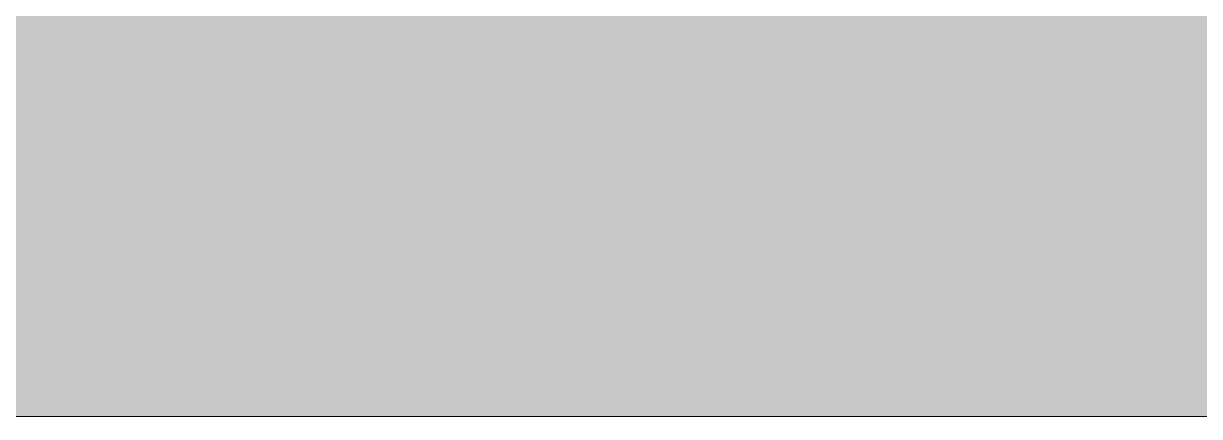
# Model space of a CAD drawing. Header units: millimetres. Extents: x 22 to 606, y -841 to -12.
# Drawn here: x 51.95 to 64.72, y -51.47 to -47.2 of the extents above; entities that cross this region are included whole.
import ezdxf

# ---------------------------------------------------------------- set-up
doc = ezdxf.new("R2010")
doc.units = ezdxf.units.MM
doc.header["$MEASUREMENT"] = 0
doc.layers.add('Layer 14', color=7, linetype='Continuous')

msp = doc.modelspace()

# ---------------------------------------------------------------- hatches: boundary and pattern name
at = {"layer": 'Layer 14'}
h = msp.add_hatch(color=2, dxfattribs=at)
h.dxf.hatch_style = 2
edge = h.paths.add_edge_path()
edge.add_spline(control_points=[(163.832, -51.466), (163.832, -51.466), (37.815, -51.466), (37.815, -51.466), (31.897, -51.466), (27.1, -46.669), (27.1, -40.752), (27.1, -40.752), (27.1, -40.752), (27.1, -40.752), (27.1, -34.835), (31.897, -30.038), (37.815, -30.038), (37.815, -30.038), (163.832, -30.038), (163.832, -30.038), (169.75, -30.038), (174.546, -34.835), (174.546, -40.752), (174.546, -40.752), (174.546, -40.752), (174.546, -40.752), (174.546, -46.669), (169.75, -51.466), (163.832, -51.466)], knot_values=[0, 0, 0, 0, 1, 1, 1, 2, 2, 2, 3, 3, 3, 4, 4, 4, 5, 5, 5, 6, 6, 6, 7, 7, 7, 8, 8, 8, 8], degree=3, periodic=1)

# ---------------------------------------------------------------- linework, layer by layer
at = {"layer": 'Layer 14', "lineweight": 0}
msp.add_open_spline([(163.832, -51.466), (163.832, -51.466), (37.815, -51.466), (37.815, -51.466), (31.897, -51.466), (27.1, -46.669), (27.1, -40.752), (27.1, -40.752), (27.1, -40.752), (27.1, -40.752), (27.1, -34.835), (31.897, -30.038), (37.815, -30.038), (37.815, -30.038), (163.832, -30.038), (163.832, -30.038), (169.75, -30.038), (174.546, -34.835), (174.546, -40.752), (174.546, -40.752), (174.546, -40.752), (174.546, -40.752), (174.546, -46.669), (169.75, -51.466), (163.832, -51.466)], degree=3, knots=[0, 0, 0, 0, 1, 1, 1, 2, 2, 2, 3, 3, 3, 4, 4, 4, 5, 5, 5, 6, 6, 6, 7, 7, 7, 8, 8, 8, 8], dxfattribs=at)

doc.saveas('drawing.dxf')
